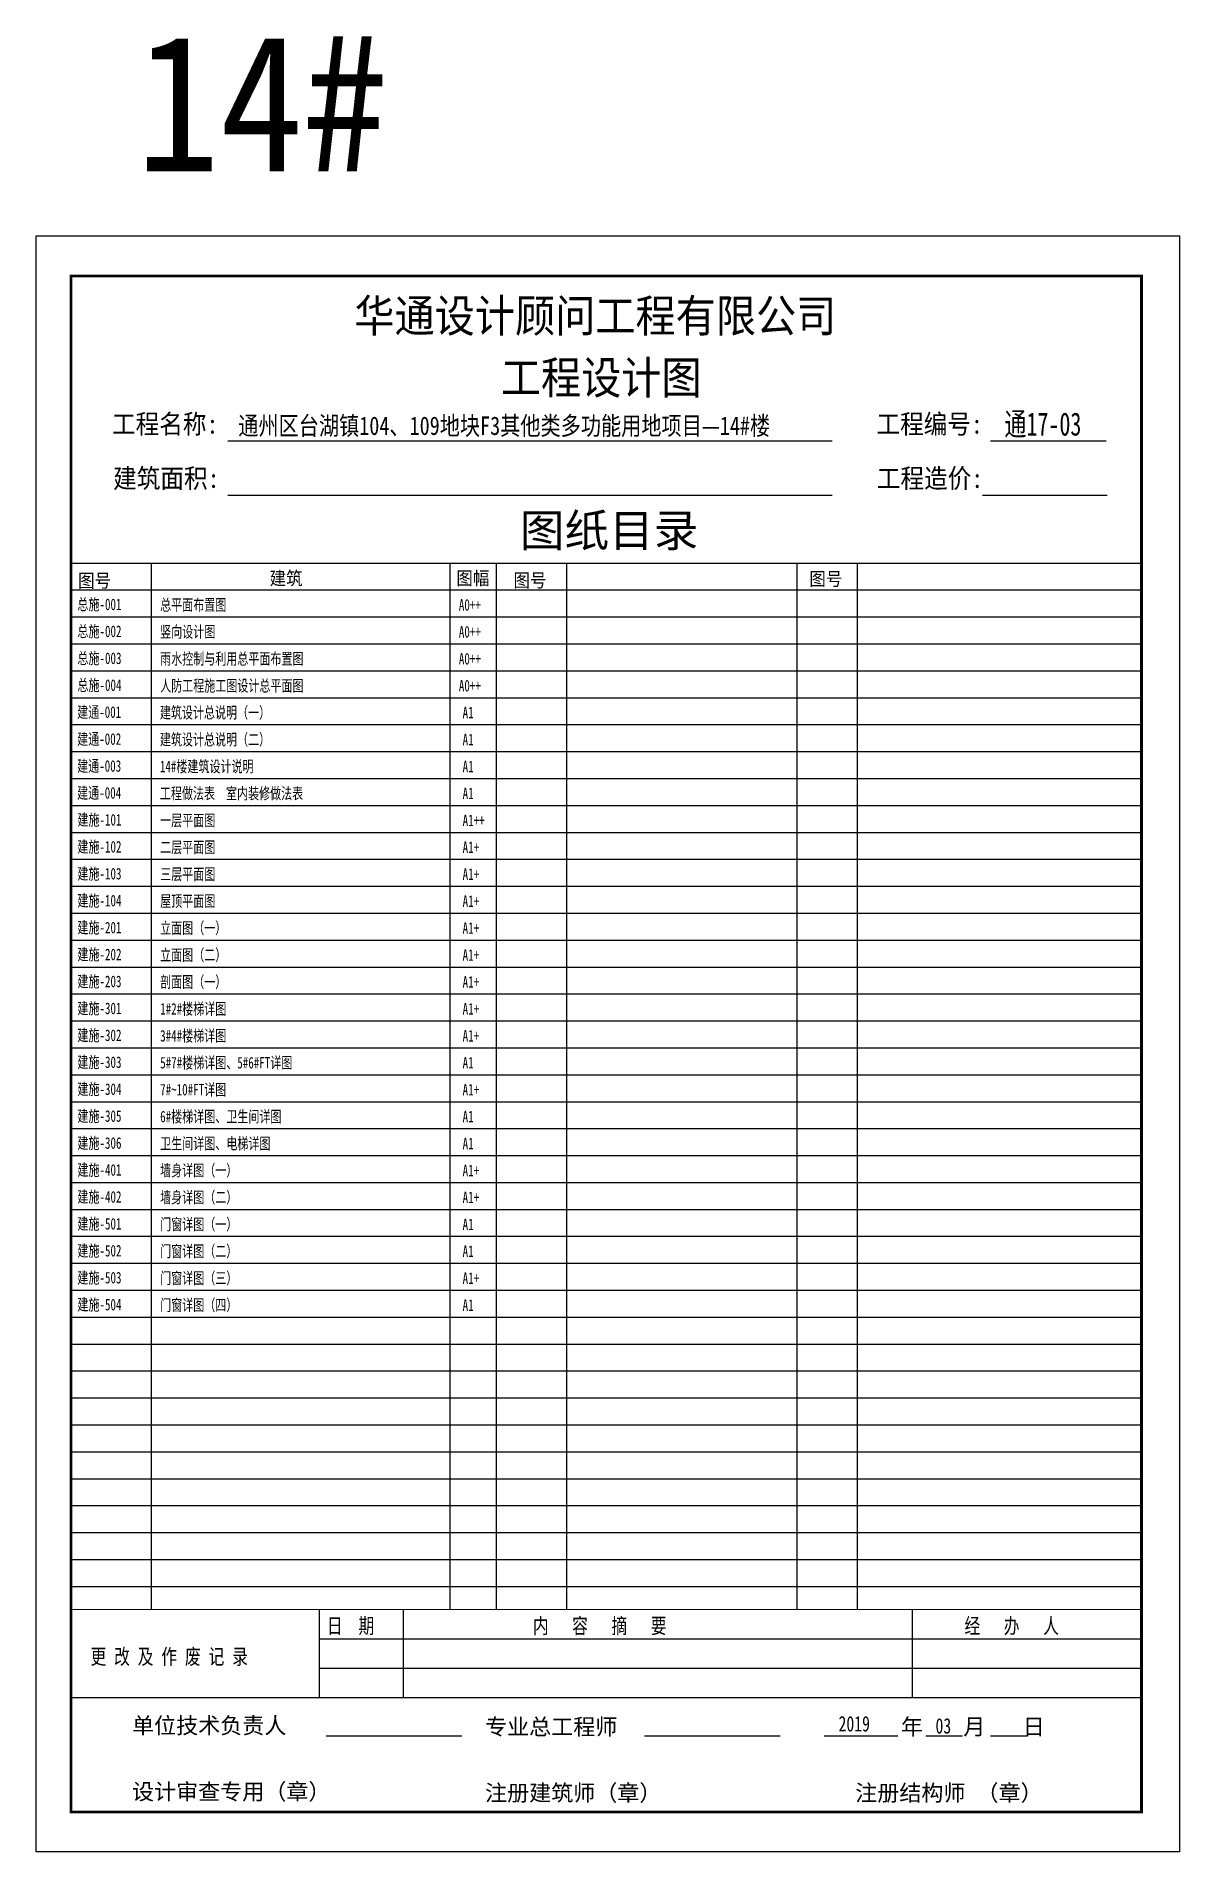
# Model space of a CAD drawing. Extents: x 15212 to 44912, y 38242 to 85428.
import ezdxf
from ezdxf.enums import TextEntityAlignment as Align

# ---------------------------------------------------------------- set-up
doc = ezdxf.new("R2010")
doc.units = 0
doc.header["$LTSCALE"] = 1000
doc.header["$MEASUREMENT"] = 0
doc.layers.add('PUB_TEXT', color=7, linetype='Continuous')
doc.styles.add('-黑体', font='simhei.ttf', dxfattribs={"width": 0.8})
doc.styles.add('_JD', font='STXIHEI_0.TTF', dxfattribs={"width": 0.8})
doc.styles.add('H1', font='STXIHEI_0.TTF')

msp = doc.modelspace()

# ---------------------------------------------------------------- linework, layer by layer
at = {"color": 4}
for p, q in [((20184, 74914), (35886, 74914)), ((39998, 74914), (43004, 74914)), ((20184, 73502), (35886, 73502)), ((20184, 73502), (32219, 73502)), ((39794, 73502), (43025, 73502)), ((39794, 73502), (43004, 73502)), ((22556, 44537), (22556, 42247)), ((24742, 44537), (24742, 42247)), ((22556, 43774), (43921, 43774)), ((22556, 43010), (43921, 43010)), ((22740, 41252), (26264, 41252)), ((31007, 41252), (34531, 41252)), ((35682, 41252), (37591, 41252)), ((38320, 41252), (39270, 41252)), ((39997, 41252), (40947, 41252))]:
    msp.add_line(p, q, dxfattribs=at)
for p, q in [((16106, 71737), (43914, 71737)), ((18205, 44537), (18205, 71737)), ((25955, 71737), (25955, 44537)), ((27155, 71737), (27155, 44537)), ((28992, 44537), (28992, 71737)), ((34964, 71737), (34964, 44537)), ((36540, 44537), (36540, 71737)), ((16106, 71037), (43914, 71037)), ((16106, 70337), (27348, 70337)), ((27348, 70337), (43914, 70337)), ((16106, 69637), (27348, 69637)), ((27348, 69637), (43914, 69637)), ((16106, 68937), (27348, 68937)), ((27348, 68937), (43914, 68937)), ((16106, 68237), (27348, 68237)), ((27348, 68237), (43914, 68237)), ((16106, 67537), (27348, 67537)), ((27348, 67537), (43914, 67537)), ((16106, 66837), (43914, 66837)), ((16113, 66137), (27348, 66137)), ((27348, 66137), (43914, 66137)), ((16106, 65437), (43914, 65437)), ((16101, 64737), (27337, 64737)), ((27348, 64737), (43914, 64737)), ((16113, 64037), (27348, 64037)), ((27348, 64037), (43914, 64037)), ((16106, 63337), (27348, 63337)), ((27348, 63337), (43914, 63337)), ((16113, 62637), (43914, 62637)), ((16106, 61937), (43914, 61937)), ((16106, 61237), (43914, 61237)), ((16106, 60537), (43914, 60537)), ((16106, 59837), (43914, 59837)), ((16106, 59137), (43914, 59137)), ((16106, 58437), (43914, 58437)), ((16106, 57737), (43914, 57737)), ((16113, 57037), (43914, 57037)), ((16106, 56337), (43914, 56337)), ((16106, 55637), (43914, 55637)), ((16106, 54937), (43914, 54937)), ((16106, 54237), (43914, 54237)), ((16113, 53537), (43914, 53537)), ((16106, 52837), (43914, 52837)), ((16106, 52137), (43914, 52137)), ((16106, 51437), (43914, 51437)), ((16106, 50737), (43914, 50737)), ((16113, 50037), (43914, 50037)), ((16113, 49337), (43914, 49337)), ((16113, 48637), (43914, 48637)), ((16113, 47937), (43914, 47937)), ((16113, 47237), (43914, 47237)), ((16113, 46537), (43914, 46537)), ((16106, 45837), (43914, 45837)), ((16113, 45137), (43914, 45137)), ((37964, 44537), (37964, 42247))]:
    msp.add_line(p, q)
msp.add_lwpolyline([(44912, 38242), (15212, 38242), (15212, 80242), (44912, 80242)], close=True)
at = {"color": 4, "const_width": 71.6}
msp.add_lwpolyline([(16113, 39276), (16113, 79199), (43921, 79199), (43921, 39276)], close=True, dxfattribs=at)
at = {"color": 4, "const_width": 33.4}
for points in [[(16113, 44537), (43921, 44537)], [(16113, 42247), (43921, 42247)]]:
    msp.add_lwpolyline(points, dxfattribs=at)

# ---------------------------------------------------------------- texts
at = {"style": '-黑体'}
for s, height, width, p in [('14#', 3550, 0.9, (17804, 81921)), ('华通设计顾问工程有限公司', 850, 0.9, (23472, 77739)), ('工程设计图', 850, 0.9, (27277, 76131)), ('工程名称:', 500, 0.9, (17178, 75101)), ('通州区台湖镇104、109地块F3其他类多功能用地项目—14#楼', 480, 0.8, (20458, 75066)), ('工程编号:', 500, 0.9, (37036, 75101)), ('建筑面积:', 500, 0.9, (17207, 73689)), ('工程造价:', 500, 0.9, (37045, 73689))]:
    msp.add_text(s, height=height, dxfattribs=dict(at, width=width)).set_placement(p)
at = {"style": '_JD', "width": 0.7}
msp.add_text('通17-03', height=600, dxfattribs=at).set_placement((41359, 75050), align=Align.CENTER)
at = {"style": 'H1'}
for s, height, p in [('图纸目录', 850, (27773, 72162)), ('单位技术负责人', 420, (17698, 41312)), ('专业总工程师', 420, (26868, 41281)), ('年', 420, (37671, 41281)), ('月', 420, (39292, 41281)), ('日', 420, (40836, 41281)), ('设计审查专用（章）', 420, (17698, 39593)), ('注册建筑师（章）', 420, (26868, 39562)), ('注册结构师 （章）', 420, (36484, 39562))]:
    msp.add_text(s, height=height, dxfattribs=at).set_placement(p)
at = {"layer": 'PUB_TEXT'}
for s, height, style, width, p in [('图号', 350, '-黑体', 0.9, (16295, 71104)), ('建筑', 350, '-黑体', 0.9, (21271, 71167)), ('图幅', 350, '-黑体', 0.9, (26122, 71167)), ('图号', 350, '-黑体', 0.9, (27607, 71112)), ('图号', 350, '-黑体', 0.9, (35291, 71150)), ('总施-001', 300, 'H1', 0.7, (16280, 70513)), ('总平面布置图', 300, 'H1', 0.7, (18429, 70500)), ('A0++', 300, 'H1', 0.7, (26188, 70500)), ('总施-002', 300, 'H1', 0.7, (16280, 69813)), ('竖向设计图', 300, 'H1', 0.7, (18429, 69800)), ('A0++', 300, 'H1', 0.7, (26188, 69800)), ('总施-003', 300, 'H1', 0.7, (16280, 69113)), ('雨水控制与利用总平面布置图', 300, 'H1', 0.7, (18429, 69100)), ('A0++', 300, 'H1', 0.7, (26188, 69100)), ('总施-004', 300, 'H1', 0.7, (16280, 68413)), ('人防工程施工图设计总平面图', 300, 'H1', 0.7, (18429, 68400)), ('A0++', 300, 'H1', 0.7, (26188, 68400)), ('建通-001', 300, 'H1', 0.7, (16273, 67713)), ('建筑设计总说明（一） ', 300, 'H1', 0.7, (18422, 67700)), ('A1', 300, 'H1', 0.7, (26286, 67700)), ('建通-002', 300, 'H1', 0.7, (16273, 67013)), ('建筑设计总说明（二） ', 300, 'H1', 0.7, (18422, 67000)), ('A1', 300, 'H1', 0.7, (26286, 67000)), ('建通-003', 300, 'H1', 0.7, (16273, 66313)), ('14#楼建筑设计说明', 300, 'H1', 0.7, (18422, 66300)), ('A1', 300, 'H1', 0.7, (26286, 66300)), ('建通-004', 300, 'H1', 0.7, (16273, 65613)), ('工程做法表  室内装修做法表  ', 300, 'H1', 0.7, (18422, 65600)), ('A1', 300, 'H1', 0.7, (26286, 65600)), ('建施-101', 300, 'H1', 0.7, (16280, 64913)), ('一层平面图', 300, 'H1', 0.7, (18429, 64900)), ('A1++', 300, 'H1', 0.7, (26286, 64900)), ('建施-102', 300, 'H1', 0.7, (16280, 64213)), ('二层平面图', 300, 'H1', 0.7, (18429, 64200)), ('A1+', 300, 'H1', 0.7, (26286, 64200)), ('建施-103', 300, 'H1', 0.7, (16280, 63513)), ('三层平面图', 300, 'H1', 0.7, (18429, 63500)), ('A1+', 300, 'H1', 0.7, (26286, 63500)), ('建施-104', 300, 'H1', 0.7, (16280, 62813)), ('屋顶平面图', 300, 'H1', 0.7, (18429, 62800)), ('A1+', 300, 'H1', 0.7, (26286, 62800)), ('建施-201', 300, 'H1', 0.7, (16280, 62113)), ('立面图（一）', 300, 'H1', 0.7, (18429, 62100)), ('A1+', 300, 'H1', 0.7, (26286, 62100)), ('建施-202', 300, 'H1', 0.7, (16280, 61413)), ('立面图（二）', 300, 'H1', 0.7, (18429, 61400)), ('A1+', 300, 'H1', 0.7, (26286, 61400)), ('建施-203', 300, 'H1', 0.7, (16280, 60713)), ('剖面图（一）', 300, 'H1', 0.7, (18429, 60700)), ('A1+', 300, 'H1', 0.7, (26286, 60700)), ('建施-301', 300, 'H1', 0.7, (16280, 60013)), ('1#2#楼梯详图', 300, 'H1', 0.7, (18429, 60000)), ('A1+', 300, 'H1', 0.7, (26286, 60000)), ('建施-302', 300, 'H1', 0.7, (16280, 59313)), ('3#4#楼梯详图', 300, 'H1', 0.7, (18429, 59300)), ('A1+', 300, 'H1', 0.7, (26286, 59300)), ('建施-303', 300, 'H1', 0.7, (16280, 58613)), ('5#7#楼梯详图、5#6#FT详图', 300, 'H1', 0.7, (18429, 58600)), ('A1', 300, 'H1', 0.7, (26286, 58600)), ('建施-304', 300, 'H1', 0.7, (16280, 57913)), ('7#~10#FT详图', 300, 'H1', 0.7, (18429, 57900)), ('A1+', 300, 'H1', 0.7, (26286, 57900)), ('建施-305', 300, 'H1', 0.7, (16280, 57213)), ('6#楼梯详图、卫生间详图', 300, 'H1', 0.7, (18429, 57200)), ('A1', 300, 'H1', 0.7, (26286, 57200)), ('建施-306', 300, 'H1', 0.7, (16280, 56513)), ('卫生间详图、电梯详图', 300, 'H1', 0.7, (18429, 56500)), ('A1', 300, 'H1', 0.7, (26286, 56500)), ('建施-401', 300, 'H1', 0.7, (16280, 55813)), ('墙身详图（一）', 300, 'H1', 0.7, (18429, 55800)), ('A1+', 300, 'H1', 0.7, (26286, 55800)), ('建施-402', 300, 'H1', 0.7, (16280, 55113)), ('墙身详图（二）', 300, 'H1', 0.7, (18429, 55100)), ('A1+', 300, 'H1', 0.7, (26286, 55100)), ('建施-501', 300, 'H1', 0.7, (16280, 54413)), ('门窗详图（一）', 300, 'H1', 0.7, (18429, 54400)), ('A1', 300, 'H1', 0.7, (26286, 54400)), ('建施-502', 300, 'H1', 0.7, (16280, 53713)), ('门窗详图（二）', 300, 'H1', 0.7, (18429, 53700)), ('A1', 300, 'H1', 0.7, (26286, 53700)), ('建施-503', 300, 'H1', 0.7, (16280, 53013)), ('门窗详图（三）', 300, 'H1', 0.7, (18429, 53000)), ('A1+', 300, 'H1', 0.7, (26286, 53000)), ('建施-504', 300, 'H1', 0.7, (16280, 52313)), ('门窗详图（四）', 300, 'H1', 0.7, (18429, 52300)), ('A1', 300, 'H1', 0.7, (26286, 52300)), ('日  期', 400, '-黑体', 0.75, (22761, 43913)), ('内   容   摘   要', 400, '-黑体', 0.75, (28110, 43913)), ('经   办   人', 400, '-黑体', 0.75, (39322, 43913)), ('更 改 及 作 废 记 录', 400, '-黑体', 0.75, (16620, 43114)), ('2019', 400, '-黑体', 0.75, (36051, 41368)), ('03', 400, '-黑体', 0.75, (38570, 41313))]:
    msp.add_text(s, height=height, dxfattribs=dict(at, style=style, width=width)).set_placement(p)

doc.saveas('drawing.dxf')
